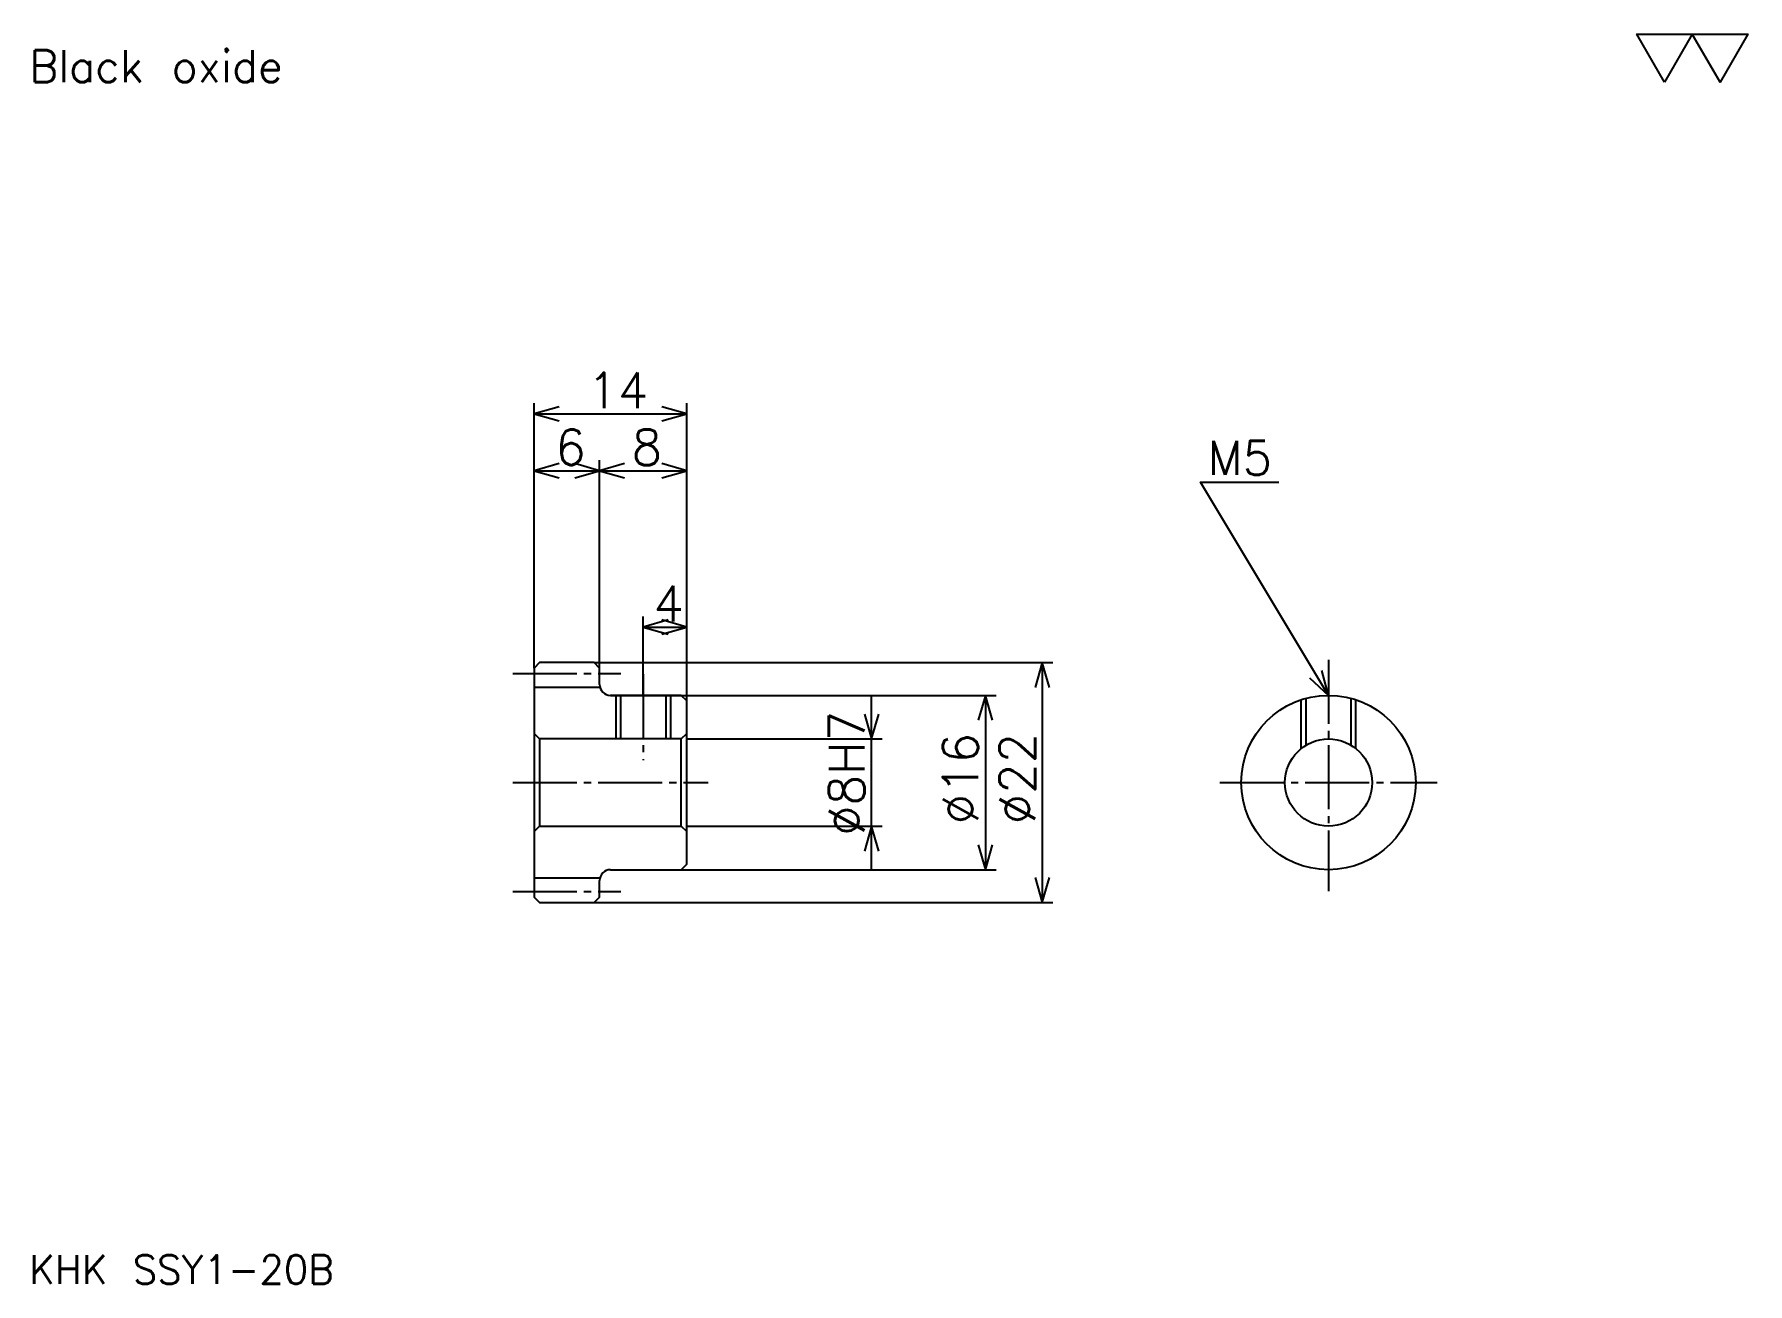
# Model space of a CAD drawing. Extents: x 7 to 164, y 7 to 122.
import ezdxf

# ---------------------------------------------------------------- set-up
doc = ezdxf.new("R2010")
doc.units = 0
doc.linetypes.add('DASHDOT', pattern=[7.826087, 5.869565, -0.652174, 0.652174, -0.652174])
doc.layers.get('0').update_dxf_attribs({"linetype": 'CONTINUOUS'})
doc.layers.add('DASHDOT', color=6, linetype='DASHDOT')
doc.styles.add('KANJI', font='TXT', dxfattribs={"bigfont": 'BIGFONT'})

msp = doc.modelspace()

# ---------------------------------------------------------------- linework, layer by layer
at = {"color": 5}
for p, q in [((52.826084, 64.152176), (52.826084, 87.95652)), ((52.826084, 86.978256), (66.82608, 86.978256)), ((66.82608, 64.152176), (66.82608, 87.95652)), ((52.826084, 81.760864), (58.826084, 81.760864)), ((58.826084, 64.152176), (58.826084, 82.739128)), ((58.826084, 81.760864), (66.82608, 81.760864)), ((62.826084, 64.152176), (62.826084, 68.391304)), ((62.826084, 67.41304), (66.82608, 67.41304)), ((52.826084, 63.652172), (52.826084, 64.152176)), ((58.326084, 64.152176), (66.82608, 64.152176)), ((58.826084, 63.652172), (58.826084, 64.152176)), ((62.826084, 61.152172), (62.826084, 64.152176)), ((66.82608, 64.152176), (100.41304, 64.152176)), ((66.82608, 60.652172), (66.82608, 64.152176)), ((99.434784, 64.152176), (99.434784, 42.152172)), ((59.826084, 61.152172), (66.82608, 61.152172)), ((66.82608, 61.152172), (95.195648, 61.152172)), ((83.782608, 45.239128), (83.782608, 61.065216)), ((94.217392, 61.152172), (94.217392, 45.152172)), ((66.82608, 57.152172), (84.760864, 57.152172)), ((66.82608, 49.152172), (84.760864, 49.152172)), ((59.826084, 45.152172), (66.82608, 45.152172)), ((66.82608, 45.152172), (95.195648, 45.152172)), ((58.326084, 42.152172), (66.82608, 42.152172)), ((66.82608, 42.152172), (100.41304, 42.152172))]:
    msp.add_line(p, q, dxfattribs=at)
at = {"color": 4}
for p, q in [((52.826084, 61.902172), (58.826084, 61.902172)), ((53.326084, 57.152172), (53.326084, 49.152172)), ((66.32608, 57.152172), (66.82608, 57.652172)), ((66.32608, 49.152172), (66.82608, 48.652172)), ((52.826084, 44.402172), (58.826084, 44.402172))]:
    msp.add_line(p, q, dxfattribs=at)
at = {"color": 7}
msp.add_lwpolyline([(156.521744, 117.391304), (153.978271, 121.800003), (164.152176, 121.800003), (161.608704, 117.391304), (159.065216, 121.800003), (156.521744, 117.391304)], dxfattribs=at)
at = {"color": 5}
for points in [[(55.108692, 87.630432), (52.826084, 86.978256), (55.108692, 86.326088)], [(64.543472, 86.326088), (66.82608, 86.978256), (64.543472, 87.630432)], [(55.108692, 82.41304), (52.826084, 81.760864), (55.108692, 81.108696)], [(56.543476, 81.108696), (58.826084, 81.760864), (56.543476, 82.41304)], [(61.108692, 82.41304), (58.826084, 81.760864), (61.108692, 81.108696)], [(64.543472, 81.108696), (66.82608, 81.760864), (64.543472, 82.41304)], [(125.695648, 61.152172), (113.95652, 80.717392), (121.130432, 80.717392)], [(65.108696, 68.065216), (62.826084, 67.41304), (65.108696, 66.760864)], [(64.543472, 66.760864), (66.82608, 67.41304), (64.543472, 68.065216)], [(100.086952, 61.869564), (99.434784, 64.152176), (98.782608, 61.869564)], [(123.962021, 62.773952), (125.695648, 61.152172), (125.08049, 63.445034)], [(94.86956, 58.869564), (94.217392, 61.152172), (93.565216, 58.869564)], [(83.130432, 59.43478), (83.782608, 57.152172), (84.434784, 59.43478)], [(84.434784, 46.869564), (83.782608, 49.152172), (83.130432, 46.869564)], [(93.565216, 47.43478), (94.217392, 45.152172), (94.86956, 47.43478)], [(98.782608, 44.43478), (99.434784, 42.152172), (100.086952, 44.43478)]]:
    msp.add_lwpolyline(points, dxfattribs=at)
at = {"color": 4}
for points in [[(58.826084, 62.152172), (58.826084, 63.652172), (58.326084, 64.152176), (53.326084, 64.152176), (52.826084, 63.652172), (52.826084, 48.652172)], [(59.826084, 45.152172), (66.32608, 45.152172), (66.82608, 45.652172), (66.82608, 60.652172), (66.32608, 61.152172), (59.826084, 61.152172)], [(60.326084, 61.152172), (60.326084, 57.152172)], [(60.761086, 61.152172), (60.761086, 57.152172)], [(64.891083, 61.152172), (64.891083, 57.152172)], [(65.32608, 61.152172), (65.32608, 57.152172)], [(123.195648, 56.27467), (123.195648, 60.751514)], [(123.630646, 56.577923), (123.630646, 60.881065)], [(127.760651, 56.577923), (127.760651, 60.881065)], [(128.195648, 56.27467), (128.195648, 60.751514)], [(52.826084, 48.652172), (53.326084, 49.152172), (66.32608, 49.152172), (66.32608, 57.152172), (53.326084, 57.152172), (52.826084, 57.652172)], [(52.826084, 48.652172), (52.826084, 42.652172), (53.326084, 42.152172), (58.326084, 42.152172), (58.826084, 42.652172), (58.826084, 44.152172)]]:
    msp.add_lwpolyline(points, dxfattribs=at)
for radius in [8, 4]:
    msp.add_circle((125.695648, 53.152172), radius, dxfattribs=at)
for centre, start, end in [((59.826084, 62.152172), 180, 270), ((59.826084, 44.152172), 90, 180)]:
    msp.add_arc(centre, 1, start, end, dxfattribs=at)
at = {"layer": 'DASHDOT', "color": 7}
for p, q in [((50.869564, 63.152172), (60.782604, 63.152172)), ((125.695648, 64.41304), (125.695648, 43.195648)), ((50.869564, 53.152172), (68.782608, 53.152172)), ((115.739128, 53.152172), (135.652176, 53.152172)), ((50.869564, 43.152172), (60.782604, 43.152172))]:
    msp.add_line(p, q, dxfattribs=at)
msp.add_lwpolyline([(62.826084, 63.108696), (62.826084, 55.195648)], dxfattribs=at)

# ---------------------------------------------------------------- texts
at = {"color": 7, "style": 'KANJI'}
for s, height, p in [('Black oxide', 2.934783, (6.521739, 117.391304)), ('14', 3.26087, (57.70652, 87.5)), ('6', 3.26087, (54.7663, 82.282608)), ('8', 3.26087, (61.766304, 82.282608)), ('M5', 3.130435, (114.608688, 81.369568)), ('4', 3.26087, (63.7663, 67.934784)), ('KHK SSY1-20B', 2.608696, (6.521739, 7.173913))]:
    msp.add_text(s, height=height, dxfattribs=at).set_placement(p)
for s, p in [('%%c8H7', (83.130432, 48.260868)), ('%%c16', (93.565216, 49.320648)), ('%%c22', (98.782608, 49.320648))]:
    msp.add_text(s, height=3.26087, rotation=90, dxfattribs=at).set_placement(p)

doc.saveas('drawing.dxf')
